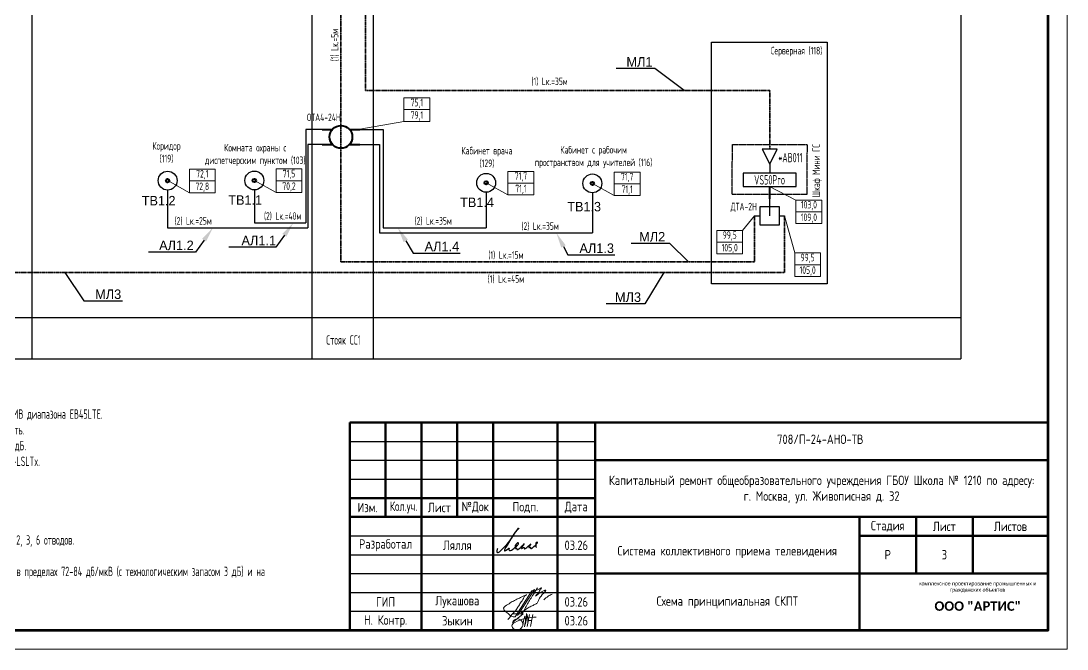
# Model space of a CAD drawing. Header units: millimetres. Extents: x -259793 to 503324, y -44556 to 93494.
# Drawn here: x 30665 to 58372, y 63794 to 80431 of the extents above; entities that cross this region are included whole.
import ezdxf
from ezdxf import colors
from ezdxf.entities.mleader import LeaderData, LeaderLine
from ezdxf.enums import TextEntityAlignment as Align
from ezdxf.math import Vec2, Vec3

# ---------------------------------------------------------------- set-up
doc = ezdxf.new("R2010")
doc.units = ezdxf.units.MM
doc.linetypes.add('HIDDEN', pattern=[0.375, 0.25, -0.125])
doc.linetypes.add('фантом2', pattern=[31.75, 15.875, -3.175, 3.175, -3.175, 3.175, -3.175])
for name, color, linetype, lineweight in [('!СС', 7, 'Continuous', 30), ('__ФОРМАТ', 7, 'Continuous', 40), ('RC-Выноски', 7, 'Continuous', 0), ('Text', 7, 'Continuous', 15), ('Выноски', 5, 'Continuous', 15), ('лс', 5, 'Continuous', 30), ('Оборудование', 8, 'Continuous', 18), ('Подписи', 7, 'Continuous', 13), ('Примечания', 7, 'Continuous', 25), ('Радио', 7, 'Continuous', 30)]:
    doc.layers.add(name, color=color, linetype=linetype, lineweight=lineweight)
for name, color, linetype in [('__НАДПИСИ', 7, 'Continuous'), ('кабель коаксиал', 7, 'Continuous'), ('СОТ', 7, 'Continuous'), ('стена', 20, 'Continuous')]:
    doc.layers.add(name, color=color, linetype=linetype)
doc.layers.add('Границы листа', color=7, linetype='Continuous', lineweight=0, plot=False)
doc.layers.add('ОФ_подписи', color=5, linetype='Continuous', lineweight=13, true_color=0x0000ff)
doc.styles.add('GOST 2.304 type A', font='', dxfattribs={"height": 250})
doc.styles.add('ISOCPEUR', font='isocpeur.ttf', dxfattribs={"width": 0.9, "height": 350})
doc.styles.add('Mipgost_5', font='', dxfattribs={"height": 250})
doc.styles.add('RubezhCAD', font='', dxfattribs={"oblique": 10})
doc.styles.get("Standard").update_dxf_attribs({"font": ''})
doc.styles.add('TEXT', font='', dxfattribs={"width": 0.75})
doc.styles.add('ГОСТ 2.304', font='')
doc.styles.get('GOST 2.304 type A').set_extended_font_data('GOST 2.304 type A')
doc.styles.get('Mipgost_5').set_extended_font_data('Mipgost')
doc.styles.get('RubezhCAD').set_extended_font_data('GOST type A')
doc.styles.get('Standard').set_extended_font_data('GOST type B')
doc.styles.get('TEXT').set_extended_font_data('GOST type A')
doc.styles.get('ГОСТ 2.304').set_extended_font_data('GOST 2.304 type A')

# ---------------------------------------------------------------- blocks, each defined once
blk = doc.blocks.new('РозеткаТВ')
at = {"layer": 'Text', "color": 3, "lineweight": 30}
blk.add_circle((-4, 3), 250, dxfattribs=at)
at = {"layer": 'Text', "color": 3, "lineweight": 40}
blk.add_circle((-4, 3), 45.8, dxfattribs=at)
blk = doc.blocks.new('*U1082')
at = {"lineweight": -2}
blk.add_lwpolyline([(20, 5), (415, 5), (415, 292), (20, 292)], close=True, dxfattribs=at)
at = {"layer": 'Границы листа'}
blk.add_lwpolyline([(420, 0), (0, 0), (0, 297), (420, 297)], close=True, dxfattribs=at)
at = {"lineweight": 13, "oblique": 10, "flags": 8}
blk.add_attdef('ФОРМАТ', (380.94, 1.12), '', height=3, dxfattribs=at)
blk = doc.blocks.new('П_Зыкин')
at = {"layer": 'ОФ_подписи', "color": 5, "ltscale": 100, "transparency": 33554687}
for p, q in [((142, 249), (62, -174)), ((102, 37), (218, 37)), ((258, 249), (178, -174))]:
    blk.add_line(p, q, dxfattribs=at)
blk.add_lwpolyline([(-462, 273), (-74, 273), (-446, -30)], dxfattribs=at)
for centre, radius, start, end in [((-271, -94), 186, 314.2393, 159.9348), ((345, -1372), 1523, 88.8758, 117.8788), ((1109, -252), 1204, 158.7593, 174.231), ((-1024, 224), 1068, 337.8144, 2.8859), ((-849, 72), 852, 342.8308, 7.4815), ((-9, 182), 4.48, 8.9691, 155.6551), ((-643, 22), 732, 344.4555, 20.462), ((-318, -169), 151, 108.7568, 173.4251), ((-287, -115), 185, 191.5358, 322.3512)]:
    blk.add_arc(centre, radius, start, end, dxfattribs=at)
blk = doc.blocks.new('П_Лукашова')
at = {"layer": 'ОФ_подписи', "color": 5}
for p, q in [((221, 339), (-221, -339)), ((286, 371), (-156, -307)), ((283, 370), (218, 338))]:
    blk.add_line(p, q, dxfattribs=at)
for points in [[(366, 415), (236, 213), (85, -37), (-50, -300)], [(221, 301), (344, 360), (434, 401), (475, 416), (464, 395), (420, 336), (342, 232), (310, 203), (337, 221), (420, 283), (490, 322), (558, 352), (576, 358), (491, 240), (403, 113), (374, 49), (360, 20)], [(-221, -339), (-276, -344), (-368, -289), (-446, -221), (-505, -166), (-522, -116), (-412, -16), (-295, 56), (-173, 120), (-49, 179), (33, 216), (87, 237), (52, 221), (11, 167), (-59, 51), (-126, -52), (-177, -132), (-256, -231), (-409, -409)], [(360, 20), (294, -18), (203, -65), (91, -124), (-73, -248)], [(530, 102), (646, 199), (748, 254)]]:
    blk.add_spline(points, degree=3, dxfattribs=at)
blk = doc.blocks.new('штамп')
at = {"layer": '__ФОРМАТ', "linetype": 'Continuous', "lineweight": 50}
for p, q in [((531929, 45357), (531929, 50857)), ((531929, 50857), (550429, 50857)), ((532879, 48357), (532879, 50857)), ((533829, 45357), (533829, 50857)), ((534779, 48357), (534779, 50857)), ((535729, 45357), (535729, 50857)), ((537429, 45357), (537429, 50857)), ((538429, 45357), (538429, 50857)), ((550429, 45357), (550429, 50857)), ((538429, 49857), (550429, 49857)), ((531929, 48857), (538429, 48857)), ((531929, 48357), (550429, 48357)), ((545429, 45357), (545429, 48357)), ((546929, 46857), (546929, 48357)), ((548429, 46857), (548429, 48357)), ((545429, 47857), (550429, 47857)), ((538429, 46857), (550429, 46857)), ((531929, 45357), (550429, 45357))]:
    blk.add_line(p, q, dxfattribs=at)
at = {"layer": '__ФОРМАТ', "linetype": 'Continuous', "lineweight": -2}
for p, q in [((531929, 50357), (538429, 50357)), ((531929, 49857), (538429, 49857)), ((531929, 49357), (538429, 49357)), ((531929, 48857), (538429, 48857)), ((531929, 47857), (538429, 47857)), ((531929, 47357), (538429, 47357)), ((531929, 46857), (538429, 46857)), ((538429, 46857), (550429, 46857)), ((531929, 46357), (538429, 46357)), ((531929, 45857), (538429, 45857))]:
    blk.add_line(p, q, dxfattribs=at)
at = {"layer": 'Подписи', "color": 5, "lineweight": 25}
blk.add_lwpolyline([(535847, 47525), (535833, 47500), (535823, 47461), (535824, 47440), (535829, 47423), (535840, 47414), (535857, 47413), (535876, 47421), (535897, 47435), (535917, 47454), (536005, 47539), (536088, 47624), (536142, 47690), (536203, 47776), (536266, 47874), (536323, 47953), (536362, 48009), (536395, 48059), (536405, 48060), (536397, 48045), (536295, 47925), (536205, 47790), (536095, 47603), (536059, 47544), (536038, 47506), (536029, 47485), (536027, 47473), (536027, 47462), (536031, 47457), (536037, 47454), (536045, 47456), (536057, 47466), (536072, 47479), (536107, 47506), (536133, 47525), (536147, 47532), (536152, 47532), (536153, 47529), (536150, 47520), (536147, 47504), (536146, 47491), (536148, 47479), (536150, 47471), (536157, 47465), (536166, 47462), (536178, 47464), (536189, 47469), (536215, 47480), (536240, 47498), (536281, 47529), (536306, 47550), (536324, 47567), (536342, 47582), (536372, 47609), (536388, 47629), (536397, 47646), (536399, 47657), (536398, 47666), (536393, 47671), (536383, 47671), (536372, 47667), (536356, 47653), (536336, 47632), (536323, 47612), (536313, 47599), (536309, 47587), (536310, 47579), (536315, 47575), (536326, 47579), (536335, 47585), (536344, 47592), (536348, 47595), (536352, 47596), (536354, 47595), (536355, 47592), (536349, 47583), (536342, 47575), (536334, 47561), (536326, 47547), (536322, 47538), (536320, 47531), (536321, 47523), (536325, 47519), (536328, 47519), (536333, 47524), (536338, 47527), (536344, 47526), (536346, 47520), (536351, 47508), (536355, 47498), (536359, 47493), (536366, 47491), (536375, 47491), (536385, 47497), (536412, 47513), (536436, 47532), (536466, 47559), (536491, 47583), (536517, 47607), (536529, 47621), (536545, 47642), (536547, 47643), (536546, 47644), (536543, 47644), (536541, 47642), (536538, 47637), (536499, 47577), (536491, 47558), (536482, 47544), (536480, 47535), (536479, 47529), (536481, 47524), (536483, 47522), (536489, 47523), (536494, 47526), (536502, 47532), (536512, 47539), (536522, 47544), (536530, 47548), (536541, 47549), (536547, 47546), (536550, 47541), (536551, 47531), (536552, 47525), (536553, 47521), (536558, 47517), (536562, 47515), (536568, 47515), (536575, 47517), (536583, 47523), (536596, 47533), (536617, 47547), (536636, 47561), (536659, 47583), (536688, 47609), (536702, 47620), (536713, 47630), (536721, 47636), (536727, 47641), (536727, 47643), (536726, 47644), (536723, 47643), (536720, 47638), (536715, 47629), (536693, 47594), (536681, 47575), (536676, 47566), (536674, 47557), (536677, 47551), (536679, 47547), (536684, 47546), (536689, 47549), (536695, 47552), (536700, 47554), (536709, 47554), (536716, 47551), (536717, 47545), (536719, 47535), (536721, 47527), (536725, 47524), (536731, 47520), (536741, 47523), (536747, 47528), (536757, 47534), (536779, 47550), (536809, 47572), (536842, 47600), (536865, 47623), (536880, 47642), (536895, 47664), (536899, 47675), (536901, 47684), (536898, 47689), (536891, 47693), (536881, 47689), (536873, 47682), (536862, 47668), (536856, 47654), (536855, 47638), (536856, 47622), (536856, 47598), (536858, 47583), (536860, 47572), (536864, 47560), (536871, 47551)], dxfattribs=at)
at = {"layer": 'ОФ_подписи'}
for name, p, xscale, yscale, zscale in [('П_Лукашова', (536533, 46057), 1.010226427429054, 1.010226427429054, 1.010226427429054), ('П_Зыкин', (536581, 45585), 0.7621923841183493, 0.7621923841183493, 0.7621923841183493)]:
    blk.add_blockref(name, p, dxfattribs=dict(at, xscale=xscale, yscale=yscale, zscale=zscale))
at = {"transparency": 33554687, "attachment_point": 5, "style": 'ГОСТ 2.304'}
for s, insert, char_height, width in [('{\\fArial|b0|i0|c204|p34;комплексное проектирование промышленных и гражданских объектов}', (548563, 46495), 100, 3372.21), ('{\\fCorbel Light|b1|i0|c204|p34;ООО "АРТИС"}', (548563, 45995), 250, 4171.2)]:
    blk.add_mtext(s, dxfattribs=dict(at, insert=insert, char_height=char_height, width=width))
at = {"layer": '__НАДПИСИ', "lineweight": 9, "ltscale": 2, "style": 'ISOCPEUR', "flags": 1}
blk.add_attdef('NOTATION', (548864, 51134), '', height=250, dxfattribs=at)
at = {"layer": '__НАДПИСИ', "lineweight": 9, "ltscale": 2, "style": 'RubezhCAD', "oblique": 10}
blk.add_attdef('SHEET', text='', height=250, dxfattribs=at).set_placement((547679, 47357), align=Align.MIDDLE_CENTER)
at = {"layer": '__ФОРМАТ', "color": 7, "linetype": 'Continuous', "lineweight": 20, "char_height": 250, "attachment_point": 5, "style": 'GOST 2.304 type A'}
for s, insert, width in [('Капитальный ремонт общеобразовательного учреждения ГБОУ Школа № 1210 по адресу:      \\Pг. Москва, ул. Живописная д. 32', (544429, 49085), 12000), ('\\pi-7.5,l7.5,t7.5;{\\W0.9;\\C256;Кол.уч.}', (533354, 48607), 950), ('Система коллективного приема телевидения ', (541929, 47427), 7000)]:
    blk.add_mtext(s, dxfattribs=dict(at, insert=insert, width=width))
at = {"layer": '__ФОРМАТ', "color": 7, "linetype": 'Continuous', "lineweight": 20, "char_height": 250, "attachment_point": 5, "line_spacing_factor": 1.2, "style": 'GOST 2.304 type A'}
for s, insert, width in [('\\pi-7.5,l7.5,t7.5;{\\C256;Изм.}', (532404, 48607), 950), ('\\pi-7.5,l7.5,t7.5;{\\C256;Лист}', (534304, 48607), 950), ('\\pi-7.5,l7.5,t7.5;{\\C256;№Док}', (535254, 48607), 950), ('\\pi-7.5,l7.5,t7.5;{\\C256;Подп.}', (536584, 48607), 1710.72), ('\\pi-7.5,l7.5,t7.5;{\\C256;Дата}', (537929, 48607), 1000), ('\\pi-7.5,l7.5,t7.5;{\\C256;Стадия}', (546179, 48107), 1500), ('\\pi-7.5,l7.5,t7.5;{\\C256;Лист}', (547679, 48107), 1500), ('\\pi-7.5,l7.5,t7.5;{\\C256;Листов}', (549429, 48107), 2000), ('\\pi-7.5,l7.5,t7.5;{\\C256;Разработал}', (532879, 47607), 1900), ('{\\C256;Лялля}', (534779, 47607), 1900), ('{\\C256;03.26}', (537929, 47607), 1000), ('\\pi-750,l750,t750;{\\C256;Р}', (546179, 47357), 1500), ('\\pi-7.5,l7.5,t7.5;{\\C256;ГИП}', (532879, 46107), 1900), ('{\\C256;Лукашова}', (534779, 46107), 1900), ('{\\C256;03.26}', (537929, 46107), 1000), ('{\\C256;Н. Контр. }', (532879, 45592), 1900), ('\\pi-750,l750,t750;{\\C256;Зыкин}', (534779, 45607), 1900), ('{\\C256;03.26}', (537929, 45607), 1000)]:
    blk.add_mtext(s, dxfattribs=dict(at, insert=insert, width=width))
at = {"layer": 'стена', "color": 18, "true_color": 0x000000, "insert": (543249, 50539), "char_height": 250, "width": 3851.47, "attachment_point": 1, "style": 'GOST 2.304 type A'}
blk.add_mtext('708/П-24-АНО-ТВ', dxfattribs=at)

msp = doc.modelspace()

# ---------------------------------------------------------------- linework, layer by layer
at = {"layer": '!СС', "color": 6, "lineweight": 40}
msp.add_line((50493.38177, 76044.18365), (50493.38177, 75723.23467), dxfattribs=at)
at = {"color": 6, "linetype": 'фантом2', "lineweight": 35, "ltscale": 0.2}
for p, q in [((39790.19223, 88957.98834), (39790.19223, 78585.02452)), ((39141.02247, 74052.53791), (39141.02247, 88235.33106)), ((39790.19223, 78585.02452), (50496.09187, 78585.02452)), ((50496.09187, 78585.02452), (50498.30159, 77038.2516)), ((50095.88416, 75269.94077), (50095.88416, 74052.53791)), ((50890.20422, 75269.94077), (50890.20422, 73771.83954)), ((50095.88416, 74052.53791), (39141.02247, 74052.53791)), ((50890.20422, 73771.83954), (26768.4137, 73771.83954))]:
    msp.add_line(p, q, dxfattribs=at)
for p, q in [((30957.04393, 88520.39238), (30957.04393, 71477.56676)), ((55559.53383, 88520.39238), (55559.53383, 71477.56676)), ((20384.58265, 72577.89618), (55559.53383, 72577.89618)), ((20384.58265, 71477.56676), (55559.53383, 71477.56676))]:
    msp.add_line(p, q)
at = {"linetype": 'HIDDEN', "ltscale": 10}
for p, q in [((38374.49717, 71477.56676), (38374.49717, 88520.39238)), ((39998.47145, 71477.56676), (39998.47145, 88520.39238))]:
    msp.add_line(p, q, dxfattribs=at)
at = {"lineweight": 30}
msp.add_line((50496.09187, 76637.96232), (50496.09187, 76399.93029), dxfattribs=at)
msp.add_line((50496.09187, 76637.96232), (50496.09187, 76399.93029), dxfattribs=at)
msp.add_lwpolyline([(48958.22299, 79870.43205), (52015.48492, 79870.43205), (52015.48492, 73469.92969), (48958.22299, 73469.92969)], close=True)
at = {"linetype": 'HIDDEN', "ltscale": 5}
msp.add_lwpolyline([(49507.54347, 77158.75316), (51484.64026, 77158.75316), (51481.93017, 75835.0449), (49504.83337, 75835.0449)], close=True, dxfattribs=at)
at = {"layer": 'Text', "lineweight": 30, "ltscale": 0.5}
for p, q in [((50493.04419, 75719.94077), (50493.04419, 75269.94077)), ((50095.88416, 75269.94077), (50243.04419, 75269.94077)), ((50743.04419, 75269.94077), (50890.20422, 75269.94077))]:
    msp.add_line(p, q, dxfattribs=at)
at = {"layer": 'Text', "lineweight": 30}
msp.add_lwpolyline([(50743.04419, 75019.94077), (50243.04419, 75019.94077), (50243.04419, 75519.94077), (50743.04419, 75519.94077)], close=True, dxfattribs=at)
at = {"layer": 'Выноски', "ltscale": 0.5}
for p, q in [((41494.93181, 78081.34465), (40809.79251, 78081.34465)), ((38107.54455, 76198.86504), (37422.40525, 76198.86504)), ((35811.37102, 76193.52443), (35126.23172, 76193.52443)), ((44249.79976, 76134.25828), (43564.66046, 76134.25828)), ((47063.50504, 76117.54634), (46378.36575, 76117.54634)), ((51877.36627, 75373.13308), (51192.22697, 75373.13308)), ((49779.57036, 74569.89849), (49094.43106, 74569.89849)), ((51843.40195, 73975.02319), (51158.26265, 73975.02319))]:
    msp.add_line(p, q, dxfattribs=at)
at = {"layer": 'Выноски'}
for p, q in [((39637.52645, 77561.38547), (40809.79251, 77769.91769)), ((34551.31006, 76200.64914), (35126.23172, 75882.09748)), ((36847.48359, 76205.98975), (37422.40525, 75887.43809)), ((42989.7388, 76141.38299), (43564.66046, 75822.83133)), ((45803.44409, 76124.67104), (46378.36575, 75806.11939)), ((51192.22697, 75684.56004), (50493.38177, 76044.18365)), ((49779.57036, 74881.32545), (50095.88416, 75269.94077)), ((51158.26265, 74286.45015), (50890.20422, 75269.94077))]:
    msp.add_line(p, q, dxfattribs=at)
at = {"layer": 'Выноски', "ltscale": 0.5}
for points in [[(41494.93181, 78392.7716), (41494.93181, 77769.91769), (40809.79251, 77769.91769), (40809.79251, 78392.7716), (41494.93181, 78392.7716)], [(35811.37102, 76504.95139), (35811.37102, 75882.09748), (35126.23172, 75882.09748), (35126.23172, 76504.95139), (35811.37102, 76504.95139)], [(38107.54455, 76510.292), (38107.54455, 75887.43809), (37422.40525, 75887.43809), (37422.40525, 76510.292), (38107.54455, 76510.292)], [(44249.79976, 76445.68524), (44249.79976, 75822.83133), (43564.66046, 75822.83133), (43564.66046, 76445.68524), (44249.79976, 76445.68524)], [(47063.50504, 76428.9733), (47063.50504, 75806.11939), (46378.36575, 75806.11939), (46378.36575, 76428.9733), (47063.50504, 76428.9733)], [(51877.36627, 75684.56004), (51877.36627, 75061.70613), (51192.22697, 75061.70613), (51192.22697, 75684.56004), (51877.36627, 75684.56004)], [(49779.57036, 74881.32545), (49779.57036, 74258.47154), (49094.43106, 74258.47154), (49094.43106, 74881.32545), (49779.57036, 74881.32545)], [(51843.40195, 74286.45015), (51843.40195, 73663.59624), (51158.26265, 73663.59624), (51158.26265, 74286.45015), (51843.40195, 74286.45015)]]:
    msp.add_lwpolyline(points, dxfattribs=at)
at = {"layer": 'кабель коаксиал', "lineweight": 40, "ltscale": 2}
for p, q in [((38641.10893, 77558.16823), (38917.50213, 77558.16823)), ((39364.71572, 77558.16823), (39641.10893, 77558.16823)), ((38641.10893, 77158.16823), (38917.50213, 77158.16823)), ((39364.71572, 77158.16823), (39641.10893, 77158.16823))]:
    msp.add_line(p, q, dxfattribs=at)
at = {"layer": 'лс', "color": 104}
for p, q in [((38641.10893, 77558.16823), (38206.71937, 77558.16823)), ((38206.71937, 77558.16823), (38206.71937, 75082.90692)), ((39641.10893, 77558.16823), (40256.14839, 77558.16823)), ((40256.14839, 77558.16823), (40256.14839, 74953.93543)), ((38641.10893, 77158.16823), (38267.44123, 77158.16823)), ((38267.44123, 77158.16823), (38267.44123, 74953.93543)), ((39641.10893, 77158.16823), (40164.59188, 77158.16823)), ((40164.59188, 77158.16823), (40164.59188, 74815.75196)), ((34549.54689, 75950.65535), (34549.54689, 74953.93543)), ((36854.41013, 75956.08572), (36854.41013, 75082.90692)), ((42984.98821, 75894.60296), (42984.98821, 74953.93543)), ((45806.03661, 75877.96456), (45806.03661, 74815.75196)), ((34549.54689, 74953.93543), (38267.44123, 74953.93543)), ((36854.41013, 75082.90692), (38206.71937, 75082.90692)), ((40164.59188, 74815.75196), (45806.03661, 74815.75196)), ((40256.14839, 74953.93543), (42984.98821, 74953.93543))]:
    msp.add_line(p, q, dxfattribs=at)
at = {"layer": 'Оборудование', "lineweight": 30}
msp.add_lwpolyline([(50695.80614, 77038.53376), (50295.80614, 77037.96232), (50496.09187, 76637.96232), (50496.09187, 76637.96232)], close=True, dxfattribs=at)
at = {"layer": 'Оборудование', "color": 0, "lineweight": 40, "ltscale": 2}
msp.add_circle((39141.10893, 77358.16823), 300, dxfattribs=at)
at = {"layer": 'Радио'}
msp.add_lwpolyline([(49793.38177, 76044.18365), (51193.38177, 76044.18365), (51193.38177, 76399.93029), (49793.38177, 76399.93029)], close=True, dxfattribs=at)

# ---------------------------------------------------------------- block references
at = {"layer": '__ФОРМАТ', "lineweight": 60, "xscale": 99.9999999999996, "yscale": 99.9999999999996, "zscale": 99.9999999999996}
msp.add_blockref('*U1082', (16372.41079, 63793.74983), dxfattribs=at)
at = {"layer": 'лс', "color": 104}
for p in [(34554.89253, 76197.4319), (36851.06606, 76202.7725), (42989.7388, 76141.38299), (45803.44409, 76124.67104)]:
    msp.add_blockref('РозеткаТВ', p, dxfattribs=at)
at = {"layer": 'СОТ'}
msp.add_blockref('штамп', (-492556.21302, 18936.71317), dxfattribs=at)

# ---------------------------------------------------------------- texts
at = {"ltscale": 3, "char_height": 200, "width": 5077.0513158, "attachment_point": 5, "style": 'TEXT'}
for s, insert in [('Серверная (118)', (51207.70806, 79617.37184)), ('Коридор\\P(119)', (34519.72673, 76943.5701)), ('Комната охраны с\\Pдиспетчерским пунктом (103)', (36869.67578, 76880.114)), ('Кабинет врача\\P(129)', (43008.34852, 76818.72448)), ('Кабинет с рабочим\\Pпространством для учителей (116)', (45831.47983, 76824.80784))]:
    msp.add_mtext(s, dxfattribs=dict(at, insert=insert))
at = {"char_height": 250, "style": 'TEXT'}
for s, insert, width, attachment_point in [('Стояк СС1', (39207.44895, 71981.04988), 4905.5539877, 5), ('{\\LПримечание:}\\P1. На кровле на существующей мачте (установка учтена разделом 708/П-24-АНО-РФ) установить антенну ДМВ диапазона EB45LTE.\\P2. В пом. 146 (1 этаж) установить на стене по месту шкаф Мини-ГС (600х450х200мм). Корпус шкафа заземлить.\\P3. Антенный усилитель АВ011 установить при недостаточном уровне сигнала на входе Мини ГС менее 60 дБ.\\P4. От антенны ДМВ диапазона до входа №4 Мини-ГС проложить коаксиальный кабель РК 75-7-327нг( А)-LSLTx.\\P5. Домовая распределительная сеть выполняется кабелем марки РК 75-7-327нг( А)-LSLTx.\\P6. Участки между ответвителями выполнить кабелем РК 75-7-327нг( А)-LSLTx из расчета 5 м.\\P7. Абонентская распределительная сеть выполняется кабелем марки РК 75-4-319 нг( А)-LSLTx.\\P8. Участки, где длина кабеля не указана, выполнить кабелем РК 75-7-327нг( А)-LSLTx из расчета 0,2 м.\\P9. В слаботочных нишах СС каждого этажа установить абонентские ответвители типа ОТА серии "Н" на 1, 2, 3, 6 отводов.\\P10. Оконечные ТВ розетки устанавливаются в помещениях, согласно проекта.\\P11. Расчет СКТ произведен из условий обеспечения уровней сигнала на отводах абонентских ответвителей в пределах 72-84 дб/мкВ (с технологическим запасом 3 дБ) и на абонентских ТВ розетках в пределах 60-80 дб/мкВ на 2/69 ТВ каналах.\\P12. Перед нарезкой кабелей, их длины уточняются промером трасс прокладки групп на месте монтажа.', (19716.20503, 64824.20206), 17858.9542868, 7)]:
    msp.add_mtext(s, dxfattribs=dict(at, insert=insert, width=width, attachment_point=attachment_point))
at = {"layer": 'Text', "insert": (38982.70472, 79790.93587), "char_height": 200, "width": 2067.0377866, "attachment_point": 5, "rotation": 90, "style": 'TEXT'}
msp.add_mtext('(1) Lк.=5м', dxfattribs=at)
at = {"layer": 'Text', "char_height": 200, "attachment_point": 5, "style": 'TEXT'}
for s, insert, width in [('(1) Lк.=35м', (44666.23419, 78820.77355), 2067.0377866), ('75,1\\P79,1', (41152.36216, 78081.34465), 685.139297), ('ОТА4-24Н', (38688.88938, 77875.97465), 800), ('72,1\\P72,8', (35468.80137, 76193.52443), 685.139297), ('71,5\\P70,2', (37764.9749, 76198.86504), 685.139297), ('71,7\\P71,1', (43907.23011, 76134.25828), 685.139297), ('71,7\\P71,1', (46720.9354, 76117.54634), 685.139297), ('103,0\\P109,0', (51534.79662, 75373.13308), 685.139297), ('(2) Lк.=40м', (37595.79214, 75254.82897), 2067.0377866), ('ДТА-2Н', (49810.12624, 75493.03268), 763.6212815), ('(2) Lк.=25м', (35226.44168, 75125.85748), 2067.0377866), ('(2) Lк.=35м', (41583.83078, 75125.85748), 2067.0377866), ('(2) Lк.=35м', (44415.71819, 74987.67401), 2067.0377866), ('99,5\\P105,0', (49437.00071, 74569.89849), 685.139297), ('(1) Lк.=15м', (43508.86473, 74221.98445), 2067.0377866), ('99,5\\P105,0', (51500.8323, 73975.02319), 685.139297), ('(1) Lк.=45м', (43508.86473, 73587.99752), 2067.0377866)]:
    msp.add_mtext(s, dxfattribs=dict(at, insert=insert, width=width))
at = {"layer": 'Text', "ltscale": 3, "insert": (51753.8039, 76464.33512), "char_height": 200, "width": 2443.7634637, "attachment_point": 5, "rotation": 90, "line_spacing_factor": 0.8, "style": 'TEXT'}
msp.add_mtext('Шкаф Мини ГС', dxfattribs=at)
at = {"layer": 'Text', "ltscale": 3, "char_height": 250, "width": 2443.7634637, "attachment_point": 5, "line_spacing_factor": 0.8, "style": 'TEXT'}
for s, insert in [('*АВ011', (51045.44182, 76811.45016)), ('VS50Pro', (50493.38177, 76222.05697))]:
    msp.add_mtext(s, dxfattribs=dict(at, insert=insert))
at = {"layer": 'Примечания', "lineweight": 25, "ltscale": 100, "char_height": 250, "width": 3010.3388609, "attachment_point": 1, "style": 'Mipgost_5'}
for s, insert in [('ТВ1.2', (33866.82769, 75795.65556)), ('ТВ1.1', (36159.1615, 75811.72051)), ('ТВ1.4', (42299.23784, 75750.33099)), ('ТВ1.3', (45136.39808, 75637.1012))]:
    msp.add_mtext(s, dxfattribs=dict(at, insert=insert))
at = {"layer": 'СОТ', "char_height": 250, "attachment_point": 5, "style": 'GOST 2.304 type A'}
for s, insert, width in [('3', (55122.41079, 66293.74983), 1500), ('Схема принципиальная СКПТ', (49372.41079, 65032.06176), 7000)]:
    msp.add_mtext(s, dxfattribs=dict(at, insert=insert, width=width))

# ---------------------------------------------------------------- leaders
at = {"layer": 'RC-Выноски', "lineweight": 5}
ml = msp.add_multileader_mtext('Standard', dxfattribs=at)
ml.set_content('МЛ1', color=256, style='Mipgost_5')
ml.set_leader_properties()
ml.build(insert=Vec2(0, 0))
ml.multileader.update_dxf_attribs({"has_text_frame": 1, "text_left_attachment_type": 6, "text_right_attachment_type": 6, "dogleg_length": 2, "arrow_head_size": 0, "scale": 100})
ctx = ml.context
ctx.base_point, ctx.scale, ctx.char_height, ctx.arrow_head_size, ctx.landing_gap_size, ctx.plane_origin = Vec3(46600.28911, 79168.8847), 100, 252.5, 0, 101, Vec3(-431306.1709, -363193.29341)
ctx.left_attachment, ctx.right_attachment = 6, 6
notes = []
notes.append((ctx, [(1, (1, 1, 0), (47455.18197, 79168.8847), (-1, 0), 202, [(0, [(48235.00041, 78585.02452)], 0, [])])]))
ctx.mtext.insert, ctx.mtext.flow_direction = Vec3(46701.28911, 79471.8847), 5
ml = msp.add_multileader_mtext('Standard', dxfattribs=at)
ml.set_content('АЛ1.2', color=256, style='Mipgost_5')
ml.set_leader_properties()
ml.build(insert=Vec2(0, 0))
ml.multileader.update_dxf_attribs({"has_text_frame": 1, "text_left_attachment_type": 6, "text_right_attachment_type": 6, "dogleg_length": 2, "arrow_head_size": 404, "scale": 100})
ctx = ml.context
ctx.base_point, ctx.scale, ctx.char_height, ctx.arrow_head_size, ctx.landing_gap_size, ctx.plane_origin = Vec3(34224.03252, 74309.52023), 100, 252.5, 404, 101, Vec3(-443645.09357, -367791.25459)
ctx.left_attachment, ctx.right_attachment = 6, 6
notes.append((ctx, [(1, (1, 1, 0), (35290.12359, 74309.52023), (-1, 0), 202, [(0, [(35750.19264, 74953.93543)], 0, [])])]))
ctx.mtext.insert, ctx.mtext.flow_direction = Vec3(34325.03252, 74612.52023), 5
ml = msp.add_multileader_mtext('Standard', dxfattribs=at)
ml.set_content('АЛ1.1', color=256, style='Mipgost_5')
ml.set_leader_properties()
ml.build(insert=Vec2(0, 0))
ml.multileader.update_dxf_attribs({"has_text_frame": 1, "text_left_attachment_type": 6, "text_right_attachment_type": 6, "dogleg_length": 2, "arrow_head_size": 404, "scale": 100})
ctx = ml.context
ctx.base_point, ctx.scale, ctx.char_height, ctx.arrow_head_size, ctx.landing_gap_size, ctx.plane_origin = Vec3(36405.54116, 74438.49172), 100, 252.5, 404, 101, Vec3(-441519.13492, -367662.2831)
ctx.left_attachment, ctx.right_attachment = 6, 6
notes.append((ctx, [(1, (1, 1, 0), (37416.08223, 74438.49172), (-1, 0), 202, [(0, [(37876.15128, 75082.90692)], 0, [])])]))
ctx.mtext.insert, ctx.mtext.flow_direction = Vec3(36506.54116, 74741.49172), 5
ml = msp.add_multileader_mtext('Standard', dxfattribs=at)
ml.set_content('АЛ1.4', color=256, style='Mipgost_5')
ml.set_leader_properties()
ml.build(insert=Vec2(0, 0))
ml.multileader.update_dxf_attribs({"has_text_frame": 1, "text_left_attachment_type": 6, "text_right_attachment_type": 6, "dogleg_length": 2, "arrow_head_size": 404, "scale": 100})
ctx = ml.context
ctx.base_point, ctx.scale, ctx.char_height, ctx.arrow_head_size, ctx.landing_gap_size, ctx.plane_origin = Vec3(41255.94469, 74280.095), 100, 252.5, 404, 101, Vec3(-436730.61512, -367728.60139)
ctx.left_attachment, ctx.right_attachment = 6, 6
notes.append((ctx, [(0, (1, 1, 0), (41053.94469, 74280.095), (1, 0), 202, [(0, [(40647.33748, 74953.93543)], 0, [])])]))
ctx.mtext.insert, ctx.mtext.flow_direction = Vec3(41356.94469, 74583.095), 5
ml = msp.add_multileader_mtext('Standard', dxfattribs=at)
ml.set_content('АЛ1.3', color=256, style='Mipgost_5')
ml.set_leader_properties()
ml.build(insert=Vec2(0, 0))
ml.multileader.update_dxf_attribs({"has_text_frame": 1, "text_left_attachment_type": 6, "text_right_attachment_type": 6, "dogleg_length": 2, "arrow_head_size": 404, "scale": 100})
ctx = ml.context
ctx.base_point, ctx.scale, ctx.char_height, ctx.arrow_head_size, ctx.landing_gap_size, ctx.plane_origin = Vec3(45355.6103, 74233.98997), 100, 252.5, 404, 101, Vec3(-432532.99436, -367866.78485)
ctx.left_attachment, ctx.right_attachment = 6, 6
notes.append((ctx, [(0, (1, 1, 0), (45153.6103, 74233.98997), (1, 0), 202, [(0, [(44844.95825, 74815.75196)], 0, [])])]))
ctx.mtext.insert, ctx.mtext.flow_direction = Vec3(45456.6103, 74536.98997), 5
ml = msp.add_multileader_mtext('Standard', dxfattribs=at)
ml.set_content('МЛ2', color=256, style='Mipgost_5')
ml.set_leader_properties()
ml.build(insert=Vec2(0, 0))
ml.multileader.update_dxf_attribs({"has_text_frame": 1, "text_left_attachment_type": 6, "text_right_attachment_type": 6, "dogleg_length": 2, "arrow_head_size": 0, "scale": 100})
ctx = ml.context
ctx.base_point, ctx.scale, ctx.char_height, ctx.arrow_head_size, ctx.landing_gap_size, ctx.plane_origin = Vec3(46937.39045, 74538.49205), 100, 252.5, 0, 101, Vec3(-431191.09426, -367725.78002)
ctx.left_attachment, ctx.right_attachment = 6, 6
notes.append((ctx, [(1, (1, 1, 0), (47847.83331, 74538.49205), (-1, 0), 202, [(0, [(48350.07705, 74052.53791)], 0, [])])]))
ctx.mtext.insert, ctx.mtext.flow_direction = Vec3(47038.39045, 74841.49205), 5
ml = msp.add_multileader_mtext('Standard', dxfattribs=at)
ml.set_content('МЛ3', color=256, style='Mipgost_5')
ml.set_leader_properties()
ml.build(insert=Vec2(0, 0))
ml.multileader.update_dxf_attribs({"has_text_frame": 1, "text_left_attachment_type": 6, "text_right_attachment_type": 6, "dogleg_length": 2, "arrow_head_size": 0, "scale": 100})
ctx = ml.context
ctx.base_point, ctx.scale, ctx.char_height, ctx.arrow_head_size, ctx.landing_gap_size, ctx.plane_origin = Vec3(32529.10462, 73014.96471), 100, 252.5, 0, 101, Vec3(-445341.28396, -369085.81011)
ctx.left_attachment, ctx.right_attachment = 6, 6
notes.append((ctx, [(0, (1, 1, 0), (32327.10462, 73014.96471), (1, 0), 202, [(0, [(31831.94571, 73771.83954)], 0, [])])]))
ctx.mtext.insert, ctx.mtext.flow_direction = Vec3(32630.10462, 73317.96471), 5
ml = msp.add_multileader_mtext('Standard', dxfattribs=at)
ml.set_content('МЛ3', color=256, style='Mipgost_5')
ml.set_leader_properties()
ml.build(insert=Vec2(0, 0))
ml.multileader.update_dxf_attribs({"has_text_frame": 1, "text_left_attachment_type": 6, "text_right_attachment_type": 6, "dogleg_length": 2, "arrow_head_size": 0, "scale": 100})
ctx = ml.context
ctx.base_point, ctx.scale, ctx.char_height, ctx.arrow_head_size, ctx.landing_gap_size, ctx.plane_origin = Vec3(46297.60969, 72937.91999), 100, 252.5, 0, 101, Vec3(-431850.3536, -369326.35207)
ctx.left_attachment, ctx.right_attachment = 6, 6
notes.append((ctx, [(1, (1, 1, 0), (47188.57397, 72937.91999), (-1, 0), 202, [(0, [(47690.81771, 73771.83954)], 0, [])])]))
ctx.mtext.insert, ctx.mtext.flow_direction = Vec3(46398.60969, 73240.91999), 5
for ctx, leaders in notes:
    for number, flags, end, landing, length, lines in leaders:
        leader = LeaderData()
        leader.index, (leader.has_last_leader_line, leader.has_dogleg_vector, leader.attachment_direction) = number, flags
        leader.last_leader_point, leader.dogleg_vector, leader.dogleg_length = Vec3(end), Vec3(landing), length
        for number, points, colour, breaks in lines:
            line = LeaderLine()
            line.index, line.vertices, line.color, line.breaks = number, Vec3.list(points), colors.encode_raw_color(colour), breaks
            leader.lines.append(line)
        ctx.leaders.append(leader)

doc.saveas('drawing.dxf')
